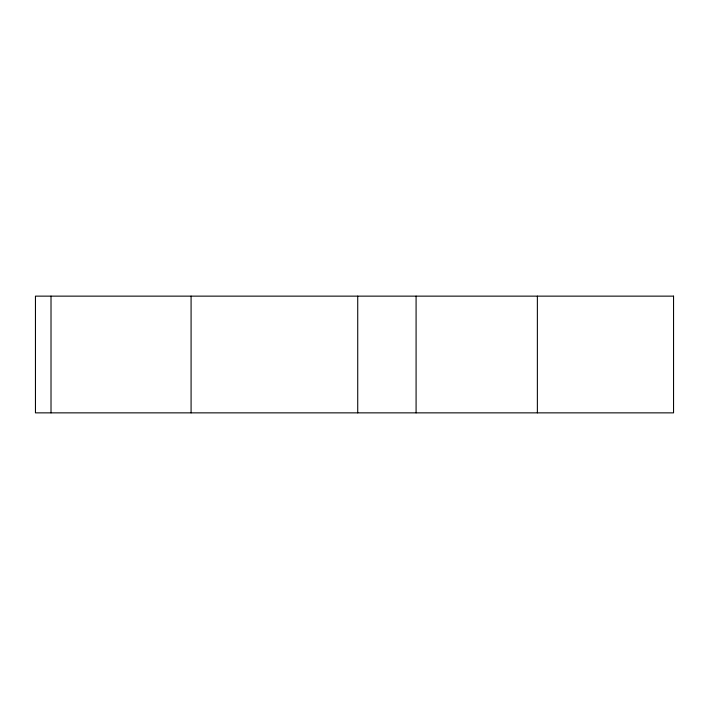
<?xml version="1.0" encoding="UTF-8"?>
<svg xmlns="http://www.w3.org/2000/svg" width="709" height="709" viewBox="0 0 709 709"><rect width="100%" height="100%" fill="white"/><g stroke="black" fill="none" stroke-linecap="round" stroke-linejoin="round"><path stroke-width="1.06" d="M537.369 296.14L537.369 412.86M416.086 296.14L416.086 412.86M357.726 296.14L357.726 412.86M191.084 296.14L191.084 412.86M51.013 296.14L51.013 412.86M673.55 296.14L35.45 296.14L35.45 412.86L673.55 412.86L673.55 296.14"/></g></svg>
